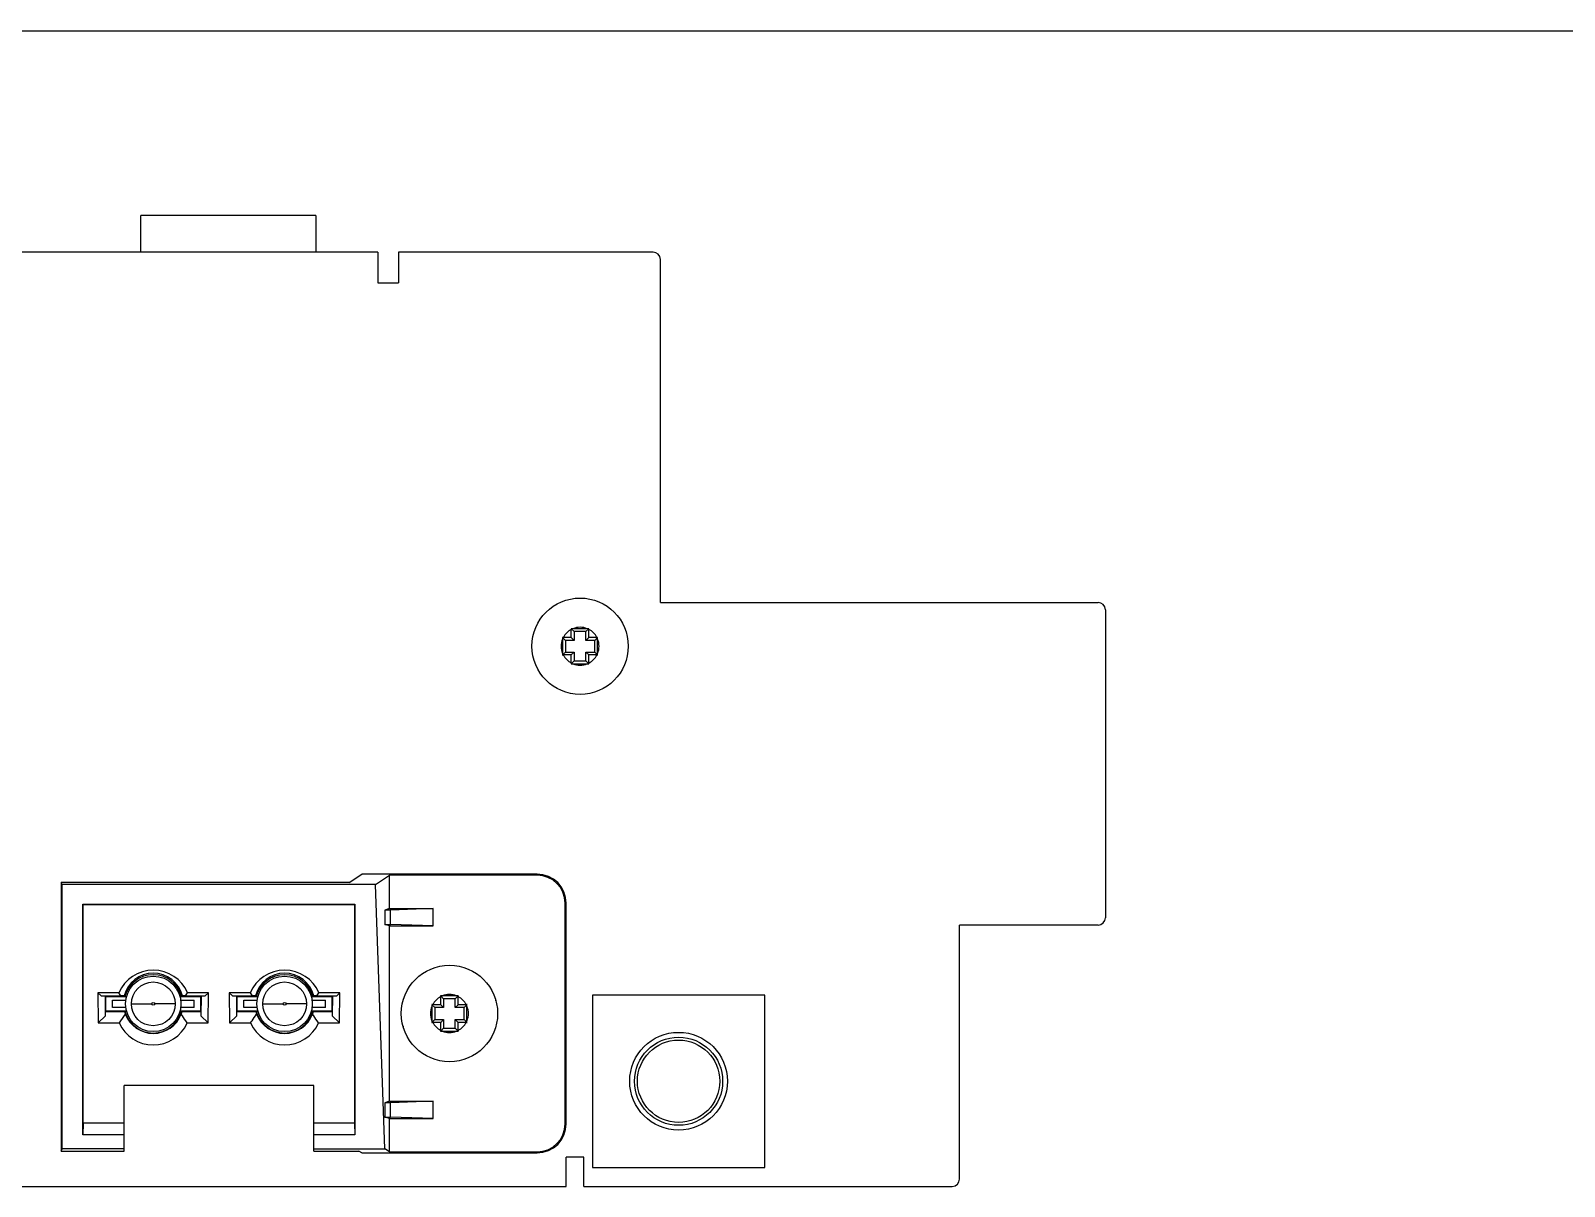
# Model space of a CAD drawing. Extents: x 0 to 420, y -115 to 297.
# Drawn here: x 104.6 to 209.7, y 217.8 to 297 of the extents above; entities that cross this region are included whole.
import ezdxf

# ---------------------------------------------------------------- set-up
doc = ezdxf.new("R2010")
doc.units = 0
doc.header["$LTSCALE"] = 23.1
doc.layers.get('0').update_dxf_attribs({"linetype": 'CONTINUOUS'})

msp = doc.modelspace()

# ---------------------------------------------------------------- linework, layer by layer
at = {"color": 7, "linetype": 'CONTINUOUS'}
for p, q in [((0, 297), (420, 297)), ((124.13, 284.33), (112.13, 284.33)), ((112.13, 281.83), (112.13, 284.33)), ((124.13, 284.33), (124.13, 281.83)), ((128.38, 281.83), (78.58, 281.83)), ((128.38, 281.83), (128.38, 279.73)), ((147.23, 281.83), (129.78, 281.83)), ((129.78, 281.83), (129.78, 279.73)), ((147.73, 257.83), (147.73, 281.33)), ((128.38, 279.73), (129.78, 279.73)), ((147.73, 257.83), (177.73, 257.83)), ((178.23, 257.33), (178.23, 236.23)), ((141.03, 255.43), (141.23, 255.23)), ((141.63, 255.43), (141.08, 255.43)), ((141.63, 256.03), (141.83, 255.83)), ((141.63, 255.43), (141.63, 255.98)), ((141.83, 255.23), (141.63, 255.43)), ((142.72, 256.03), (141.74, 256.03)), ((142.63, 255.83), (141.83, 255.83)), ((141.83, 255.83), (141.83, 255.23)), ((142.83, 256.03), (142.63, 255.83)), ((142.63, 255.23), (142.63, 255.83)), ((142.63, 255.23), (142.83, 255.43)), ((142.83, 255.43), (142.83, 255.98)), ((143.38, 255.43), (142.83, 255.43)), ((143.43, 255.43), (143.23, 255.23)), ((141.03, 255.32), (141.03, 254.34)), ((141.03, 254.23), (141.23, 254.43)), ((141.83, 255.23), (141.23, 255.23)), ((141.23, 255.23), (141.23, 254.43)), ((141.23, 254.43), (141.83, 254.43)), ((141.83, 254.43), (141.63, 254.23)), ((141.83, 254.43), (141.83, 253.83)), ((143.23, 255.23), (142.63, 255.23)), ((142.63, 254.43), (143.23, 254.43)), ((142.63, 254.43), (142.83, 254.23)), ((142.63, 253.83), (142.63, 254.43)), ((143.23, 254.43), (143.23, 255.23)), ((143.43, 254.23), (143.23, 254.43)), ((143.43, 254.34), (143.43, 255.32)), ((141.63, 254.23), (141.08, 254.23)), ((141.63, 253.68), (141.63, 254.23)), ((141.63, 253.63), (141.83, 253.83)), ((141.74, 253.63), (142.72, 253.63)), ((141.83, 253.83), (142.63, 253.83)), ((142.83, 253.63), (142.63, 253.83)), ((143.38, 254.23), (142.83, 254.23)), ((142.83, 253.68), (142.83, 254.23)), ((126.41, 238.64), (106.68, 238.64)), ((106.74, 238.5), (106.68, 238.64)), ((106.68, 238.64), (106.68, 220.25)), ((126.41, 238.64), (127.28, 239.22)), ((139.28, 239.22), (127.28, 239.22)), ((128.2, 238.5), (129.17, 239.15)), ((139.28, 239.15), (129.17, 239.15)), ((129.17, 236.87), (129.17, 239.15)), ((139.28, 239.15), (139.28, 239.22)), ((128.2, 238.5), (106.74, 238.5)), ((106.74, 220.4), (106.74, 238.5)), ((128.86, 220.4), (128.2, 238.5)), ((108.15, 237.16), (126.8, 237.16)), ((108.18, 237.14), (108.15, 237.16)), ((108.15, 221.35), (108.15, 237.16)), ((108.18, 237.14), (126.78, 237.14)), ((108.18, 222.15), (108.18, 237.14)), ((126.78, 237.14), (126.8, 237.16)), ((126.78, 237.14), (126.78, 222.15)), ((126.8, 237.16), (126.8, 221.35)), ((129.17, 236.87), (128.86, 236.76)), ((129.25, 236.76), (128.86, 236.76)), ((128.86, 236.76), (128.86, 235.77)), ((129.17, 236.87), (132.17, 236.87)), ((132.17, 236.87), (129.25, 236.76)), ((129.25, 235.77), (129.25, 236.76)), ((132.17, 235.67), (132.17, 236.87)), ((141.21, 237.22), (141.28, 237.22)), ((141.21, 222.12), (141.21, 237.22)), ((141.28, 222.12), (141.28, 237.22)), ((128.86, 235.77), (129.25, 235.77)), ((129.17, 235.67), (128.86, 235.77)), ((129.17, 235.67), (132.17, 235.67)), ((129.17, 223.67), (129.17, 235.67)), ((132.17, 235.67), (129.25, 235.77)), ((177.73, 235.73), (168.23, 235.73)), ((168.23, 218.33), (168.23, 235.73)), ((110.63, 231.08), (109.19, 231.08)), ((109.41, 230.87), (109.19, 231.08)), ((109.19, 231.08), (109.21, 229.03)), ((109.41, 230.87), (110.77, 230.87)), ((109.41, 230.87), (109.7, 230.87)), ((109.7, 230.87), (109.74, 230.83)), ((109.71, 229.52), (109.7, 230.87)), ((109.74, 230.83), (111.15, 230.83)), ((109.74, 229.84), (109.74, 230.83)), ((110.18, 230.58), (111.1, 230.58)), ((110.18, 230.08), (110.18, 230.58)), ((110.77, 230.87), (110.63, 231.08)), ((110.98, 230.87), (110.77, 230.87)), ((111.04, 230.83), (110.98, 230.87)), ((111.04, 230.83), (111.15, 230.83)), ((111.48, 230.33), (112.88, 230.33)), ((114.48, 230.33), (113.08, 230.33)), ((114.81, 230.83), (116.22, 230.83)), ((114.81, 230.83), (114.92, 230.83)), ((114.86, 230.58), (115.78, 230.58)), ((114.97, 230.87), (114.92, 230.83)), ((115.19, 230.87), (114.97, 230.87)), ((115.19, 230.87), (115.33, 231.08)), ((115.19, 230.87), (116.55, 230.87)), ((116.76, 231.08), (115.33, 231.08)), ((115.78, 230.08), (115.78, 230.58)), ((116.26, 230.87), (116.22, 230.83)), ((116.22, 230.83), (116.22, 229.84)), ((116.26, 230.87), (116.25, 229.52)), ((116.26, 230.87), (116.55, 230.87)), ((116.55, 230.87), (116.76, 231.08)), ((116.75, 229.03), (116.76, 231.08)), ((119.63, 231.08), (118.19, 231.08)), ((118.19, 231.08), (118.41, 230.87)), ((118.19, 231.08), (118.21, 229.03)), ((118.41, 230.87), (119.77, 230.87)), ((118.41, 230.87), (118.7, 230.87)), ((118.7, 230.87), (118.74, 230.83)), ((118.71, 229.52), (118.7, 230.87)), ((118.74, 230.83), (120.15, 230.83)), ((118.74, 229.84), (118.74, 230.83)), ((119.18, 230.58), (120.1, 230.58)), ((119.18, 230.08), (119.18, 230.58)), ((119.63, 231.08), (119.77, 230.87)), ((119.98, 230.87), (119.77, 230.87)), ((120.04, 230.83), (119.98, 230.87)), ((120.04, 230.83), (120.15, 230.83)), ((120.48, 230.33), (121.88, 230.33)), ((123.48, 230.33), (122.08, 230.33)), ((123.81, 230.83), (125.22, 230.83)), ((123.81, 230.83), (123.92, 230.83)), ((123.86, 230.58), (124.78, 230.58)), ((123.97, 230.87), (123.92, 230.83)), ((124.19, 230.87), (123.97, 230.87)), ((124.19, 230.87), (124.33, 231.08)), ((124.19, 230.87), (125.55, 230.87)), ((125.76, 231.08), (124.33, 231.08)), ((124.78, 230.08), (124.78, 230.58)), ((125.26, 230.87), (125.22, 230.83)), ((125.22, 230.83), (125.22, 229.84)), ((125.26, 230.87), (125.25, 229.52)), ((125.26, 230.87), (125.55, 230.87)), ((125.76, 231.08), (125.55, 230.87)), ((125.75, 229.03), (125.76, 231.08)), ((130.12, 230.59), (130.1, 230.59)), ((130.11, 230.58), (130.1, 230.59)), ((132.08, 230.27), (132.28, 230.07)), ((132.08, 230.16), (132.08, 229.18)), ((132.68, 230.27), (132.13, 230.27)), ((132.68, 230.87), (132.88, 230.67)), ((132.68, 230.27), (132.68, 230.82)), ((132.88, 230.07), (132.68, 230.27)), ((133.77, 230.87), (132.79, 230.87)), ((133.68, 230.67), (132.88, 230.67)), ((132.88, 230.67), (132.88, 230.07)), ((133.88, 230.87), (133.68, 230.67)), ((133.68, 230.07), (133.68, 230.67)), ((133.68, 230.07), (133.88, 230.27)), ((133.88, 230.27), (133.88, 230.82)), ((134.43, 230.27), (133.88, 230.27)), ((134.48, 230.27), (134.28, 230.07)), ((134.48, 229.18), (134.48, 230.16)), ((136.44, 230.58), (136.45, 230.59)), ((136.45, 230.54), (136.45, 230.59)), ((154.88, 230.93), (143.08, 230.93)), ((143.08, 230.93), (143.08, 219.13)), ((154.88, 219.13), (154.88, 230.93)), ((109.71, 229.52), (109.21, 229.03)), ((109.74, 229.84), (109.71, 229.81)), ((109.71, 229.81), (111, 229.81)), ((109.71, 229.52), (109.71, 229.81)), ((111.15, 229.84), (109.74, 229.84)), ((111.1, 230.08), (110.18, 230.08)), ((111, 229.81), (111.04, 229.83)), ((111.04, 229.83), (111.15, 229.83)), ((116.22, 229.84), (114.81, 229.84)), ((114.81, 229.83), (114.92, 229.83)), ((115.78, 230.08), (114.86, 230.08)), ((114.92, 229.83), (114.95, 229.81)), ((114.95, 229.81), (116.25, 229.81)), ((116.25, 229.81), (116.22, 229.84)), ((116.25, 229.81), (116.25, 229.52)), ((116.25, 229.52), (116.75, 229.03)), ((118.71, 229.52), (118.21, 229.03)), ((118.74, 229.84), (118.71, 229.81)), ((118.71, 229.81), (120, 229.81)), ((118.71, 229.52), (118.71, 229.81)), ((120.15, 229.84), (118.74, 229.84)), ((120.1, 230.08), (119.18, 230.08)), ((120, 229.81), (120.04, 229.83)), ((120.04, 229.83), (120.15, 229.83)), ((125.22, 229.84), (123.81, 229.84)), ((123.81, 229.83), (123.92, 229.83)), ((124.78, 230.08), (123.86, 230.08)), ((123.92, 229.83), (123.95, 229.81)), ((123.95, 229.81), (125.25, 229.81)), ((125.25, 229.81), (125.22, 229.84)), ((125.25, 229.81), (125.25, 229.52)), ((125.75, 229.03), (125.25, 229.52)), ((132.08, 229.06), (132.28, 229.27)), ((132.88, 230.07), (132.28, 230.07)), ((132.28, 230.07), (132.28, 229.27)), ((132.28, 229.27), (132.88, 229.27)), ((132.88, 229.27), (132.68, 229.06)), ((132.88, 229.27), (132.88, 228.67)), ((134.28, 230.07), (133.68, 230.07)), ((133.68, 229.27), (134.28, 229.27)), ((133.68, 229.27), (133.88, 229.06)), ((133.68, 228.67), (133.68, 229.27)), ((134.28, 229.27), (134.28, 230.07)), ((134.48, 229.06), (134.28, 229.27)), ((109.21, 229.03), (110.65, 229.03)), ((115.31, 229.03), (116.75, 229.03)), ((118.21, 229.03), (119.65, 229.03)), ((124.31, 229.03), (125.75, 229.03)), ((130.1, 228.8), (130.1, 228.74)), ((130.11, 228.75), (130.1, 228.74)), ((132.68, 229.06), (132.13, 229.06)), ((132.68, 228.52), (132.68, 229.06)), ((132.68, 228.46), (132.88, 228.67)), ((132.79, 228.46), (133.77, 228.46)), ((132.88, 228.67), (133.68, 228.67)), ((133.88, 228.46), (133.68, 228.67)), ((134.43, 229.06), (133.88, 229.06)), ((133.88, 228.52), (133.88, 229.06)), ((136.44, 228.75), (136.45, 228.74)), ((136.44, 228.74), (136.45, 228.74)), ((123.98, 224.73), (110.98, 224.73)), ((110.98, 220.25), (110.98, 224.73)), ((123.98, 220.25), (123.98, 224.73)), ((129.17, 223.67), (128.86, 223.56)), ((129.25, 223.56), (128.86, 223.56)), ((128.86, 223.56), (128.86, 222.57)), ((129.17, 223.67), (132.17, 223.67)), ((132.17, 223.67), (129.25, 223.56)), ((129.25, 222.57), (129.25, 223.56)), ((132.17, 222.47), (132.17, 223.67)), ((108.18, 222.15), (108.15, 221.35)), ((110.98, 222.15), (108.18, 222.15)), ((126.78, 222.15), (123.98, 222.15)), ((126.78, 222.15), (126.8, 221.35)), ((128.86, 222.57), (129.25, 222.57)), ((129.17, 222.47), (128.86, 222.57)), ((129.17, 222.47), (132.17, 222.47)), ((129.17, 220.19), (129.17, 222.47)), ((132.17, 222.47), (129.25, 222.57)), ((141.21, 222.12), (141.28, 222.12)), ((110.98, 221.35), (108.15, 221.35)), ((126.8, 221.35), (123.98, 221.35)), ((106.68, 220.25), (106.74, 220.4)), ((106.68, 220.25), (110.98, 220.25)), ((110.98, 220.4), (106.74, 220.4)), ((123.98, 220.4), (128.86, 220.4)), ((123.98, 220.25), (127.08, 220.25)), ((127.28, 220.12), (127.08, 220.25)), ((127.28, 220.12), (139.28, 220.12)), ((129.17, 220.19), (128.86, 220.4)), ((129.17, 220.19), (139.28, 220.19)), ((139.28, 220.19), (139.28, 220.12)), ((142.48, 219.83), (141.28, 219.83)), ((141.28, 217.83), (141.28, 219.83)), ((142.48, 217.83), (142.48, 219.83)), ((143.08, 219.13), (154.88, 219.13)), ((93.68, 217.83), (141.28, 217.83)), ((142.48, 217.83), (167.73, 217.83))]:
    msp.add_line(p, q, dxfattribs=at)
for centre, radius in [((142.23, 254.83), 3.3), ((133.28, 229.67), 3.3), ((112.98, 230.33), 1.9), ((112.98, 230.33), 1.5), ((121.98, 230.33), 1.9), ((121.98, 230.33), 1.5), ((112.98, 230.33), 0.1), ((121.98, 230.33), 0.1), ((148.98, 225.03), 3.35), ((148.98, 225.03), 3.02), ((148.98, 225.03), 2.82)]:
    msp.add_circle(centre, radius, dxfattribs=at)
for centre, radius, start, end in [((147.23, 281.33), 0.5, 0, 90), ((177.73, 257.33), 0.5, 0, 90), ((181.16, 255.33), 40.14, 179.8436, 180.0046), ((141.08, 246.12), 9.32, 90.0025, 90.3245), ((142.23, 254.83), 1.3, 117.6745, 152.3255), ((141.73, 215.89), 40.14, 89.9954, 90.1564), ((150.94, 255.98), 9.32, 179.6755, 179.9975), ((142.23, 254.83), 1.3, 67.8175, 112.1825), ((142.72, 215.89), 40.14, 89.8436, 90.0046), ((133.52, 255.98), 9.32, 0.0025, 0.3245), ((142.23, 254.83), 1.3, 27.6745, 62.3255), ((143.38, 246.12), 9.32, 89.6755, 89.9975), ((103.29, 255.33), 40.14, 359.9954, 0.1564), ((142.23, 254.83), 1.3, 157.8211, 202.1789), ((181.16, 254.34), 40.14, 179.9954, 180.1564), ((142.23, 254.83), 1.3, 337.8211, 22.1789), ((103.29, 254.34), 40.14, 359.8436, 0.0046), ((141.08, 263.54), 9.32, 269.6755, 269.9975), ((142.23, 254.83), 1.3, 207.6745, 242.3255), ((150.94, 253.68), 9.32, 180.0025, 180.3245), ((141.73, 293.77), 40.14, 269.8436, 270.0046), ((142.23, 254.83), 1.3, 247.8175, 292.1825), ((142.72, 293.77), 40.14, 269.9954, 270.1564), ((142.23, 254.83), 1.3, 297.6745, 332.3255), ((133.52, 253.68), 9.32, 359.6755, 359.9975), ((143.38, 263.54), 9.32, 270.0025, 270.3245), ((139.28, 237.22), 2, 0, 90), ((139.28, 237.22), 1.93, 0, 90), ((177.73, 236.23), 0.5, 270, 360), ((112.98, 230.08), 2.56, 23.0982, 156.9017), ((112.98, 230.37), 2.06, 14.0925, 165.9075), ((112.98, 230.33), 2, 14.4775, 165.5225), ((121.98, 230.08), 2.56, 23.0982, 156.9017), ((121.98, 230.37), 2.06, 14.0925, 165.9075), ((121.98, 230.33), 2, 14.4775, 165.5225), ((133.28, 229.67), 1.3, 157.8211, 202.1789), ((132.13, 220.96), 9.32, 90.0025, 90.3245), ((172.21, 230.16), 40.14, 179.8436, 180.0046), ((133.28, 229.67), 1.3, 117.6745, 152.3255), ((132.78, 190.73), 40.14, 89.9954, 90.1564), ((141.99, 230.82), 9.32, 179.6755, 179.9975), ((133.28, 229.67), 1.3, 67.8175, 112.1825), ((133.77, 190.73), 40.14, 89.8436, 90.0046), ((124.57, 230.82), 9.32, 0.0025, 0.3245), ((133.28, 229.67), 1.3, 27.6745, 62.3255), ((134.43, 220.96), 9.32, 89.6755, 89.9975), ((94.34, 230.16), 40.14, 359.9954, 0.1564), ((133.28, 229.67), 1.3, 337.8211, 22.1789), ((122.87, 221), 14.62, 143.8796, 146.718), ((112.99, 230.32), 2.05, 194.3123, 199.9032), ((112.98, 230.33), 2, 194.4775, 345.5225), ((112.98, 230.37), 2.06, 201.195, 338.805), ((112.97, 230.32), 2.05, 340.0969, 345.6878), ((121.99, 230.32), 2.05, 194.3123, 199.9032), ((121.98, 230.33), 2, 194.4775, 345.5225), ((121.98, 230.37), 2.06, 201.195, 338.805), ((121.97, 230.32), 2.05, 340.0969, 345.6878), ((172.21, 229.17), 40.14, 179.9954, 180.1564), ((94.34, 229.17), 40.14, 359.8436, 0.0046), ((112.98, 230.08), 2.56, 204.3229, 335.6771), ((121.98, 230.08), 2.56, 204.3229, 335.6771), ((132.13, 238.38), 9.32, 269.6755, 269.9975), ((133.28, 229.67), 1.3, 207.6745, 242.3255), ((141.99, 228.52), 9.32, 180.0025, 180.3245), ((132.78, 268.61), 40.14, 269.8436, 270.0046), ((133.28, 229.67), 1.3, 247.8175, 292.1825), ((133.77, 268.61), 40.14, 269.9954, 270.1564), ((133.28, 229.67), 1.3, 297.6745, 332.3255), ((124.57, 228.52), 9.32, 359.6755, 359.9975), ((134.43, 238.38), 9.32, 270.0025, 270.3245), ((139.28, 222.12), 2, 270, 360), ((139.28, 222.12), 1.93, 270, 360), ((167.73, 218.33), 0.5, 270, 360)]:
    msp.add_arc(centre, radius, start, end, dxfattribs=at)
for points in [[(115.31, 229.03), (115.28, 229.08), (115.14, 229.28), (115, 229.47), (114.9, 229.62)], [(119.65, 229.03), (119.68, 229.08), (119.82, 229.28), (119.95, 229.47), (120.06, 229.62)], [(124.31, 229.03), (124.28, 229.08), (124.14, 229.28), (124, 229.47), (123.9, 229.62)]]:
    msp.add_open_spline(points, degree=3, knots=[0, 0, 0, 0, 0.249541, 1, 1, 1, 1], dxfattribs=at)

doc.saveas('drawing.dxf')
